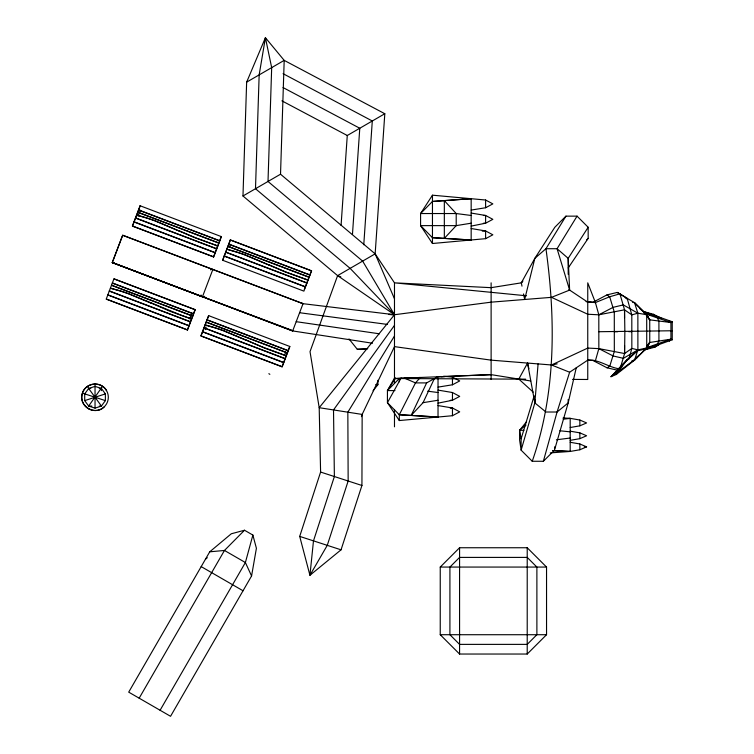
<?xml version="1.0" encoding="UTF-8"?>
<svg xmlns="http://www.w3.org/2000/svg" width="754" height="754" viewBox="0 0 754 754"><rect width="100%" height="100%" fill="white"/><g stroke="black" fill="none" stroke-linecap="round" stroke-linejoin="round"><path stroke-width="1.13" d="M521.985 286.171L521.316 282.844L534.84 258.339L554.831 227.256L565.943 216.144L577.055 216.144L588.167 227.256L568.186 258.339L569.628 290.092L551.513 297.34L491.118 302.166L394.483 314.729L337.603 275.625L242.977 195.983L246.643 82.148L265.417 37.7L284.192 60.377L384.813 113.731L375.153 253.853L337.603 275.625L310.026 351.628L319.196 407.697L320.601 472.061L299.706 536.396L309.932 575.274L341.044 549.817L361.929 485.482L362.156 414.427L394.483 346.623L491.118 360.148L551.513 364.983L557.178 363.852M620.325 367.99L624.576 353.532L624.859 331.694L624.529 309.809L619.92 293.824L617.215 292.439L606.979 294.889L592.729 302.42L587.752 302.166L568.846 289.564M394.483 383.117L394.483 282.844L375.153 253.853L280.526 174.212L284.192 60.377L246.643 82.148M341.072 225.418L347.274 135.503L384.813 113.731M352.457 234.503L359.781 128.246L283.014 87.539M363.767 244.758L372.297 120.989L283.08 73.685M554.558 449.016L554.727 446.754M576.235 367.829L568.186 402.909L554.473 450.157L543.361 461.269L532.239 461.269L521.127 450.157L534.84 402.909L538.092 363.909M251.572 575.971L256.407 548.271L252.873 535.076L244.503 530.241L231.299 533.775L209.735 551.815L128.708 692.144L170.555 716.3L251.572 575.971L245.389 562.531L224.466 550.458L209.735 551.815M252.873 535.076L245.389 562.531L160.093 710.259M532.239 461.269C556.066 393.183 555.707 319.423 545.953 248.716L565.943 216.144M543.361 461.269L557.074 412.014L569.628 372.231L587.752 360.148C598.949 359.29 608.139 367.16 618.968 368.772M572.522 379.403L587.752 379.479L587.752 282.844L595.415 302.561L598.808 314.804L598.846 348.631L595.471 360.535L587.752 360.148M526.594 421.656L519.6 430.298L519.6 439.959L521.127 450.157L521.127 438.8L534.171 395.812M628.94 358.979L631.843 348.414L631.805 314.87L627.196 298.424L619.92 293.824L609.684 296.765L595.415 302.561L587.752 302.166M361.439 416.651L362.156 414.427L319.196 407.697L394.483 314.729L362.636 261.11L268.009 181.469L271.676 67.634L265.417 37.7L259.159 74.891L255.493 188.726L350.12 268.367L394.483 314.729L388.668 314.465M617.215 292.439L634.51 302.646L637.865 313.212L637.893 349.884L634.566 360.11L616.216 374.512L610.976 376.727L627.328 359.356L637.893 349.884L646.734 347.962L649.76 342.476L649.731 319.847L646.696 314.691L639.59 308.386M212.326 269.329L212.882 269.367L202.449 296.822L112.28 262.571L122.676 235.21L303.033 303.683L394.483 314.729L388.744 314.38M140.178 205.889L132.525 226.03L213.542 256.803M110.565 288.235L119.745 290.695A171.535 171.535 0 0 1 128.906 293.777L182.6 315.756L191.742 318.914L192.77 316.209L111.469 285.323M138.114 216.078L140.357 210.187M109.339 290.921L190.649 321.807L191.676 319.102L170.442 311.459L150.696 302.825M216.511 245.597L217.897 245.87L218.933 243.165L137.624 212.279L136.606 214.956L145.899 217.652A171.535 171.535 0 0 1 155.07 220.733L193.608 237.218L217.831 246.058L216.803 248.763L135.503 217.878L136.54 215.144L145.833 217.831A171.365 171.365 0 0 1 154.994 220.913L178.792 230.847M189.735 318.876L191.921 313.146M213.505 256.897L221.224 236.567M187.35 329.941L195.069 309.611M200.668 296.077L201.073 295.012M210.611 269.904L211.016 268.839M204.72 296.294L204.315 297.359L202.487 296.737L112.28 262.571L114.108 263.193M222.732 260.196L230.385 240.045L309.819 270.224M229.348 247.538L230.564 244.353M208.669 315.756L201.016 335.907L282.034 366.68M205.22 329.621L206.162 327.132M246.379 340.318L223.486 330.789A171.365 171.365 0 0 0 214.325 327.707L205.031 325.012L203.995 327.754L285.295 358.64L286.322 355.926L265.088 348.291L246.454 340.139M304.314 289.451L311.43 270.733M301.242 302.938L303.033 303.683L292.656 330.987L112.28 262.571M284.456 355.53L285.728 352.184M285.003 355.473L286.388 355.747L287.425 353.042L206.115 322.156L205.097 324.833L214.39 327.528A171.535 171.535 0 0 1 223.561 330.61L262.166 346.915L285.069 355.294M281.996 366.764L289.715 346.444M394.757 377.631L387.433 390.591L387.433 402.674L399.309 414.747L411.184 415.416L423.06 402.674L434.068 379.243M444.634 376.548L437.565 376.793L426.641 382.9L411.184 415.416L438.027 417.028L438.027 378.056M438.027 405.567L452.457 407.989L459.704 411.854L452.457 415.718L399.309 420.553L399.309 414.747L415.492 382.9L420.336 377.481L394.483 378.602M102.516 386.387L88.652 406.057L84.702 400.619L84.702 393.899L88.652 388.461L95.042 386.387L101.432 388.461L105.381 393.899L105.381 400.619L101.432 406.057L95.042 408.131L88.652 406.057L91.847 406.057M528.893 368.725L527.546 363.07L518.809 379.073L533.153 392.08M638.704 355.228L636.574 358.103L617.969 372.118L612.531 375.313L625.641 361.656L637.611 350.761L645.726 348.97L648.883 343.701M401.137 377.971L387.433 402.674L399.309 420.553M139.17 698.185L224.466 550.458L244.503 530.241M394.483 335.992L347.839 412.184L348.159 481.005L327.264 545.34L309.932 575.274L313.485 540.872L334.38 476.528L333.513 409.94L394.483 325.36M577.055 216.144L557.074 248.716L569.628 290.092M471.165 210.074L485.604 207.746L492.852 203.882L485.604 200.017L432.457 195.182L420.581 213.542L420.581 225.625L432.457 243.504L485.604 238.669L492.852 234.805L485.604 230.941L471.165 228.519M394.992 390.591L387.433 390.591L395.558 378.027M568.186 267.972L588.167 238.368L588.167 227.256M644.434 349.903L654.821 347.189L657.281 344.229L658.93 340.836L658.911 321.166L657.262 317.604L653.492 314.305L643.36 311.496L672.229 321.741L672.238 339.781L644.425 349.818M646.555 347.029L649.76 342.476L670.937 339.177L672.238 339.781M646.432 347.16L649.76 342.476L648.308 344.097M616.216 374.512L627.328 359.356M636.564 351.703L637.893 349.884L631.843 348.414L624.576 353.532L598.846 348.631L587.752 348.075L551.513 364.983L569.628 372.231M637.234 356.642L634.566 360.11L631.824 361.713M373.079 390.723L377.914 384.681L377.914 380.289M669.279 341.176L670.937 339.177L670.928 322.533L669.26 320.676M521.316 282.844L522.908 281.119M586.574 240.026L588.167 238.368M471.165 223.203L456.208 225.625L420.581 225.625L432.457 237.698L471.165 239.979L471.165 198.698L432.457 201.459L420.581 213.542L456.208 213.542L471.165 215.474M387.433 390.591L399.309 378.517L399.309 381.807M632.681 302.439L634.51 302.646L646.696 314.691L646.734 347.962L634.566 360.11L631.824 360.94M440.242 567.065L459.572 547.743L527.216 547.743L546.546 567.065L546.546 634.717L527.216 654.038L459.572 654.038L440.242 634.717L440.242 567.065L546.546 567.065M636.866 357.716L646.376 348.301M643.973 350.619L646.734 347.962M610.976 376.727L621.777 366.934M521.127 438.8L519.6 430.298L526 425.086M205.465 559.214L207.284 557.724M104.438 406.651C95.626 416.302 78.265 406.283 82.214 393.824C84.712 382.73 101.262 380.553 106.55 390.619M643.944 311.76L649.731 319.847L670.928 322.533L672.229 321.741M592.767 360.403L607.055 367.811L609.75 366.208L614.331 351.392L614.293 312.043L609.684 296.765L606.979 294.889M242.977 195.983L280.526 174.212M654.821 347.189L658.751 344.927M438.027 387.122L452.457 384.794L459.704 380.93L452.457 377.066L443.578 376.255M551.513 297.34L587.752 314.248L598.808 314.804L613.077 307.349L623.313 304.899L637.865 313.212L646.696 314.691M637.893 349.884L623.36 358.329L613.125 355.963L598.846 348.631M570.194 427.518L579.854 425.831L586.603 422.937L579.854 420.035L570.194 418.347L570.194 451.448L550.25 452.89M570.194 440.345L579.854 438.658L586.603 435.765L579.854 432.862L570.194 431.175M553.068 450.638L570.194 451.448L579.854 449.761L586.603 446.858L579.854 443.965L570.194 442.278M619.091 369.432L617.29 370.167L607.055 367.811M670.937 339.177L646.951 347.603M84.702 400.619L105.381 393.899M637.865 313.212L631.805 314.87L624.529 309.809L598.808 314.804M647.007 347.707L655.735 345.841M471.165 226.106L485.604 223.203L492.852 219.339L485.604 215.474L471.165 213.062M438.027 403.154L452.457 400.251L459.704 396.387L452.457 392.523L438.027 390.11M423.06 402.674L438.027 400.251M521.881 282.75L491.118 287.67L394.483 282.844L526.49 295.794M556.386 439.808L570.194 438.027M672.238 330.761L598.827 331.722M471.165 198.698L432.457 201.459M348.989 338.923L357.273 349.281L367.735 348.536M563.191 418.828L570.194 418.423L563.153 417.904M482.277 231.129L485.604 230.941L485.604 238.669M450.242 408.112L452.457 407.989L452.457 415.718M563.342 418.809L570.194 418.423M530.75 380.987L491.118 374.644L394.483 378.517L525.67 379.168M441.194 376.689L491.118 374.644M483.38 223.259L485.604 223.203L485.604 215.474L483.38 215.456M450.242 400.308L452.457 400.251L452.457 392.523M628.704 331.656L631.824 331.637M614.312 331.722L617.724 331.703M357.273 349.281L366.934 349.281M426.641 382.9L415.492 382.9L404.568 378.188M375.765 384.681L377.914 384.681M87.577 386.387L88.652 388.461L90.782 388.461M99.302 388.461L101.432 388.461L101.432 390.638M99.302 406.057L101.432 406.057L88.652 388.461M519.6 430.298L523.926 430.298M584.359 446.858L586.603 446.858M440.242 634.717L546.546 634.717M552.691 450.6L570.194 451.448M432.457 237.698L471.165 239.979M399.309 414.747L438.027 417.028M586.075 301.638L595.415 302.561M559.836 430.77L570.194 431.844M427.669 391.185L438.027 392.523M299.592 312.721L387.537 324.437M296.19 321.675L379.451 333.805M372.495 343.23L292.684 330.931L112.299 262.515M655.707 315.832L645.886 313.994L643.897 313.033M110.386 288.188L119.669 290.874A171.365 171.365 0 0 1 128.84 293.956L150.63 303.004M320.601 472.061L361.929 485.482M299.706 536.396L341.044 549.817M105.381 400.619L82.488 393.154M216.577 245.418L196.662 238.236L178.868 230.667M670.928 322.533L645.886 313.994L649.731 319.847M206.068 298.094L292.788 330.638M212.835 269.48L303.033 303.683M122.648 235.267L212.826 269.517M122.252 236.332L112.704 261.45M114.024 278.933L195.032 309.706M112.374 282.929L193.684 313.815L195.248 309.677L113.948 278.801L106.229 299.121L187.529 330.007L189.103 325.879L107.794 294.993M112.308 283.108L193.618 313.994L192.845 316.03L111.535 285.144M109.273 291.101L190.573 321.986L189.169 325.69L107.869 294.814M106.371 299.074L187.378 329.847M337.603 275.625L340.827 276.935M269.065 264.824L286.869 272.401L308.103 280.036L309.14 277.331L227.831 246.445L226.813 249.122L236.106 251.817A171.535 171.535 0 0 1 245.267 254.899L283.815 271.383L308.037 280.215L307.01 282.929L225.7 252.043L226.747 249.301L236.04 251.996A171.365 171.365 0 0 1 245.201 255.078L268.999 265.012M653.492 314.305L661.541 318.433M281.911 100.847L347.274 135.503M201.186 566.603L243.033 590.768M268.848 373.682L269.857 374.333M625.405 297.783L627.224 299.084M527.546 363.07L534.84 402.909L545.953 412.014L557.074 412.014L568.186 402.909L568.186 399.422M634.51 302.646L646.338 314.314L648.883 318.659M375.153 253.853L394.483 298.791M523.549 293.937L524.671 299.489L534.84 258.339L545.953 248.716L557.074 248.716L568.186 258.339L568.186 274.305M624.529 309.809L624.538 317.868M624.566 345.483L624.576 353.532M579.854 420.035L579.854 425.831M579.854 432.862L579.854 438.658M579.854 443.965L579.854 449.761M534.84 399.422L534.84 402.909M527.216 547.743L527.216 654.038M491.118 282.844L491.118 379.479M485.604 200.017L485.604 207.746M459.572 547.743L459.572 654.038M452.457 377.066L452.457 384.794M432.457 195.182L432.457 243.504M394.483 409.573L394.483 426.83M95.042 383.974L95.042 408.131M133.958 221.949L132.384 226.077L213.693 256.963L215.258 252.835L133.958 221.949M135.428 218.057L134.023 221.77L215.324 252.656L216.737 248.943L135.428 218.057M138.463 210.064L137.699 212.1L218.999 242.986L219.772 240.95L138.463 210.064M140.103 205.757L138.538 209.885L219.838 240.771L221.412 236.633L140.103 205.757M224.164 256.106L222.59 260.243L303.89 291.129L305.464 286.991L224.164 256.106M225.635 252.222L224.23 255.926L305.53 286.812L306.944 283.108L225.635 252.222M228.669 244.23L227.897 246.266L309.206 277.142L309.979 275.116L228.669 244.23M230.309 239.913L228.745 244.051L310.045 274.937L311.619 270.799L230.309 239.913M202.449 331.826L200.875 335.954L282.184 366.84L283.749 362.712L202.449 331.826M203.919 327.933L202.515 331.637L283.824 362.523L285.229 358.819L203.919 327.933M206.964 319.941L206.191 321.977L287.491 352.863L288.264 350.827L206.964 319.941M208.594 315.624L207.03 319.762L288.33 350.648L289.904 346.51L208.594 315.624M456.208 225.625L444.332 238.368L444.332 200.658L456.208 213.542L456.208 225.625M459.572 557.404L449.912 567.065L449.912 634.717L459.572 644.378L527.216 644.378L536.886 634.717L536.886 567.065L527.216 557.404L459.572 557.404M88.397 408.762A13.289 13.289 0 0 0 108.331 397.254A13.289 13.289 0 0 0 88.397 385.756A13.289 13.289 0 0 0 88.397 408.762"/></g></svg>
